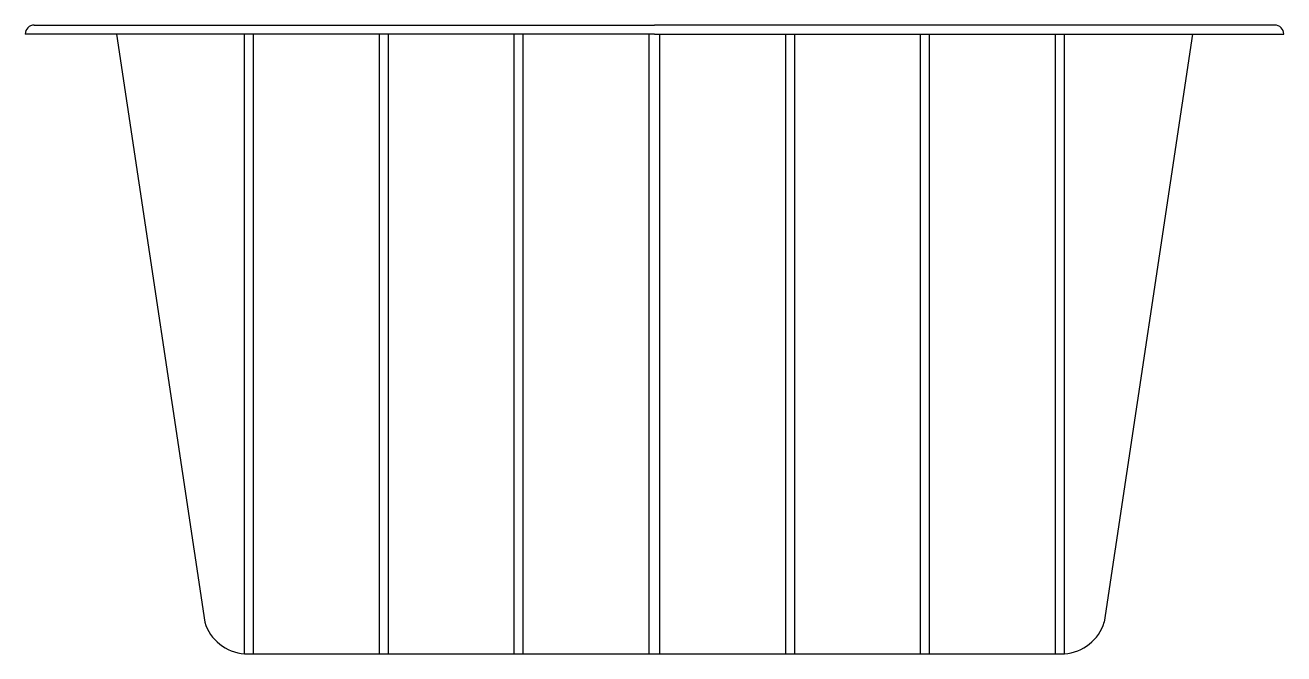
# Model space of a CAD drawing. Extents: x -1092.19 to -1089.39, y 335.08 to 336.48.
import ezdxf

# ---------------------------------------------------------------- set-up
doc = ezdxf.new("R2010")
doc.units = 0
doc.header["$LTSCALE"] = 10
doc.header["$MEASUREMENT"] = 0
doc.layers.add('Piscinas_Fibratec', color=4, linetype='CONTINUOUS')

msp = doc.modelspace()

# ---------------------------------------------------------------- linework, layer by layer
at = {"layer": 'Piscinas_Fibratec', "color": 2}
for p, q in [((-1092.1681, 336.4765), (-1091.9881, 336.4765)), ((-1092.1681, 336.4765), (-1091.9881, 336.4765)), ((-1091.9881, 336.4765), (-1090.7881, 336.4765)), ((-1091.9881, 336.4765), (-1090.7881, 336.4765)), ((-1089.5881, 336.4765), (-1090.7881, 336.4765)), ((-1089.5881, 336.4765), (-1090.7881, 336.4765)), ((-1089.4081, 336.4765), (-1089.5881, 336.4765)), ((-1089.4081, 336.4765), (-1089.5881, 336.4765)), ((-1091.9851, 336.4565), (-1092.1881, 336.4565)), ((-1091.9851, 336.4565), (-1092.1881, 336.4565)), ((-1090.7881, 336.4565), (-1091.9851, 336.4565)), ((-1090.7881, 336.4565), (-1091.9851, 336.4565)), ((-1090.7881, 336.4565), (-1089.591, 336.4565)), ((-1090.7881, 336.4565), (-1089.591, 336.4565)), ((-1089.591, 336.4565), (-1089.3881, 336.4565)), ((-1089.591, 336.4565), (-1089.3881, 336.4565))]:
    msp.add_line(p, q, dxfattribs=at)
at = {"layer": 'Piscinas_Fibratec'}
for p, q in [((-1091.9851, 336.4565), (-1091.7885, 335.1472)), ((-1091.9851, 336.4565), (-1091.7885, 335.1472)), ((-1089.591, 336.4565), (-1089.7876, 335.1472)), ((-1089.591, 336.4565), (-1089.7876, 335.1472)), ((-1091.7001, 335.0765), (-1089.876, 335.0765)), ((-1091.7001, 335.0765), (-1089.876, 335.0765))]:
    msp.add_line(p, q, dxfattribs=at)
at = {"layer": 'Piscinas_Fibratec', "color": 1}
for p, q in [((-1091.7001, 335.0765), (-1091.7001, 336.4565)), ((-1091.7001, 335.0765), (-1091.7001, 336.4565)), ((-1091.6801, 335.0765), (-1091.6801, 336.4565)), ((-1091.6801, 335.0765), (-1091.6801, 336.4565)), ((-1091.4001, 335.0765), (-1091.4001, 336.4565)), ((-1091.4001, 335.0765), (-1091.4001, 336.4565)), ((-1091.3801, 335.0765), (-1091.3801, 336.4565)), ((-1091.3801, 335.0765), (-1091.3801, 336.4565)), ((-1091.1001, 335.0765), (-1091.1001, 336.4565)), ((-1091.1001, 335.0765), (-1091.1001, 336.4565)), ((-1091.0801, 335.0765), (-1091.0801, 336.4565)), ((-1091.0801, 335.0765), (-1091.0801, 336.4565)), ((-1090.8001, 335.0765), (-1090.8001, 336.4565)), ((-1090.8001, 335.0765), (-1090.8001, 336.4565)), ((-1090.776, 335.0765), (-1090.776, 336.4565)), ((-1090.776, 335.0765), (-1090.776, 336.4565)), ((-1090.496, 335.0765), (-1090.496, 336.4565)), ((-1090.496, 335.0765), (-1090.496, 336.4565)), ((-1090.476, 335.0765), (-1090.476, 336.4565)), ((-1090.476, 335.0765), (-1090.476, 336.4565)), ((-1090.196, 335.0765), (-1090.196, 336.4565)), ((-1090.196, 335.0765), (-1090.196, 336.4565)), ((-1090.176, 335.0765), (-1090.176, 336.4565)), ((-1090.176, 335.0765), (-1090.176, 336.4565)), ((-1089.896, 335.0765), (-1089.896, 336.4565)), ((-1089.896, 335.0765), (-1089.896, 336.4565)), ((-1089.876, 335.0765), (-1089.876, 336.4565)), ((-1089.876, 335.0765), (-1089.876, 336.4565))]:
    msp.add_line(p, q, dxfattribs=at)
at = {"layer": 'Piscinas_Fibratec', "color": 2}
for centre, start, end in [((-1092.1681, 336.4565), 90, 180), ((-1092.1681, 336.4565), 90, 180), ((-1089.4081, 336.4565), 0, 90), ((-1089.4081, 336.4565), 0, 90)]:
    msp.add_arc(centre, 0.02, start, end, dxfattribs=at)
at = {"layer": 'Piscinas_Fibratec'}
for centre, start, end in [((-1091.6928, 335.1762), 196.8693, 265.8055), ((-1091.6928, 335.1762), 196.8693, 265.8055), ((-1089.8833, 335.1762), 274.1945, 343.1307), ((-1089.8833, 335.1762), 274.1945, 343.1307)]:
    msp.add_arc(centre, 0.1, start, end, dxfattribs=at)

doc.saveas('drawing.dxf')
